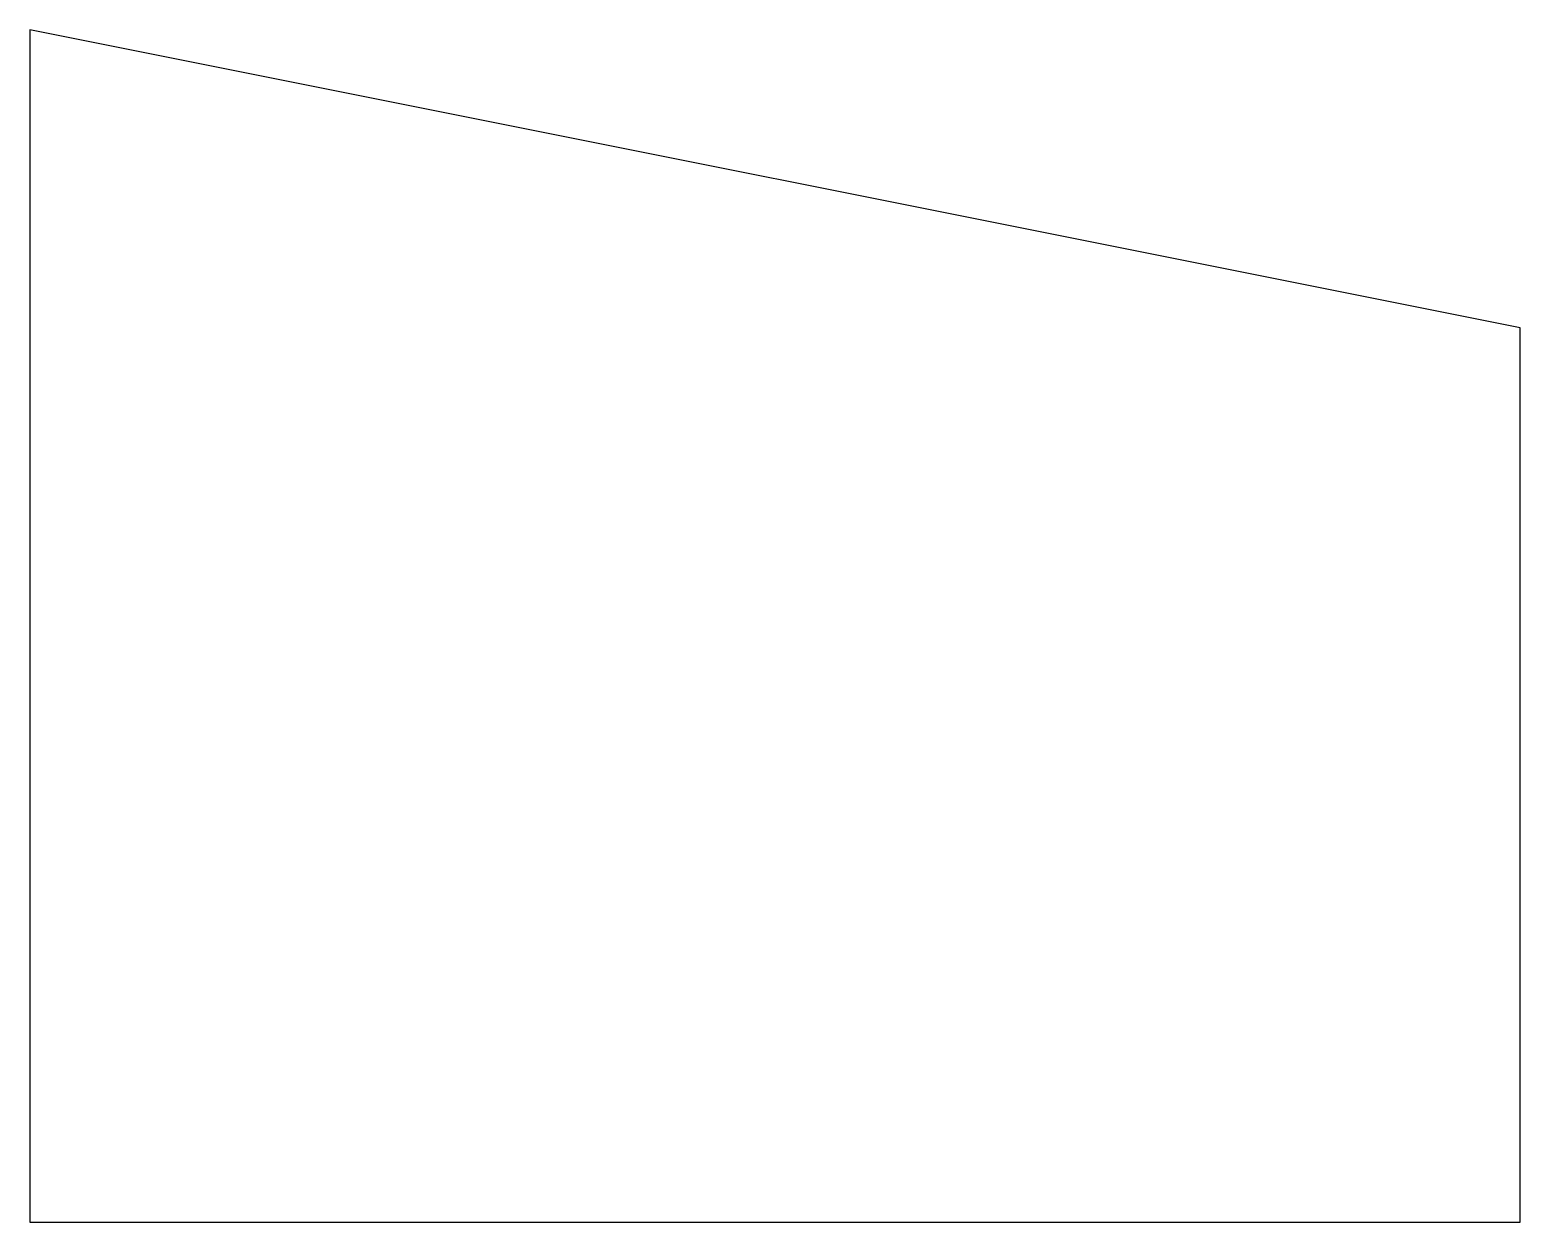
# Model space of a CAD drawing. Extents: x 0 to 1000, y 0 to 800.
import ezdxf

# ---------------------------------------------------------------- set-up
doc = ezdxf.new("R2010")
doc.units = 0
doc.layers.get('0').update_dxf_attribs({"linetype": 'CONTINUOUS'})

msp = doc.modelspace()

# ---------------------------------------------------------------- linework, layer by layer
at = {"color": 0}
for p, q in [((1000, 600), (0, 800)), ((0, 800), (0, 0)), ((1000, 0), (1000, 600)), ((0, 0), (1000, 0))]:
    msp.add_line(p, q, dxfattribs=at)

doc.saveas('drawing.dxf')
